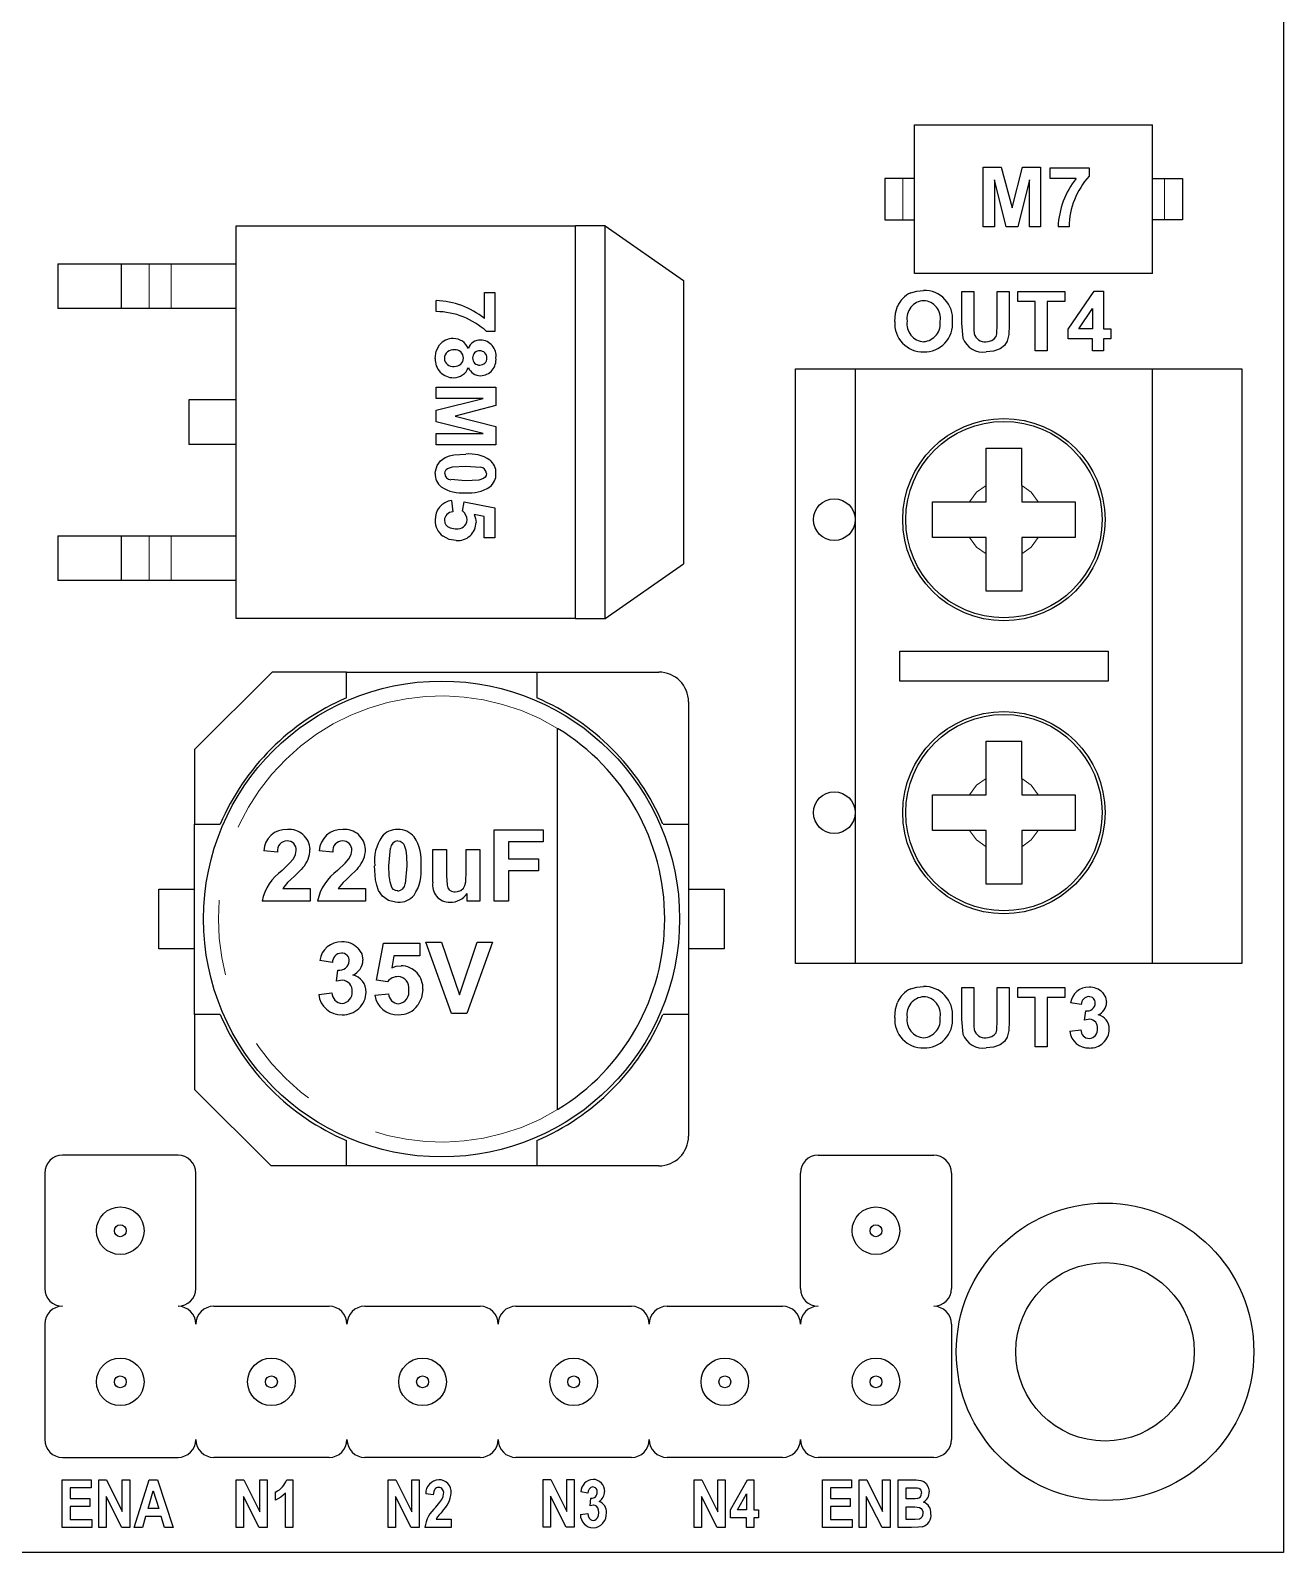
# Model space of a CAD drawing. Header units: millimetres. Extents: x 8.5 to 21.2, y 4.9 to 15.7.
# Drawn here: x 10.657 to 12.763, y 10.17 to 12.729 of the extents above; entities that cross this region are included whole.
import ezdxf

# ---------------------------------------------------------------- set-up
doc = ezdxf.new("R2010")
doc.units = ezdxf.units.MM
doc.linetypes.add('PHANTOM', pattern=[1.27, 0.635, -0.127, 0.127, -0.127, 0.127, -0.127])

msp = doc.modelspace()

# ---------------------------------------------------------------- linework, layer by layer
at = {"color": 7, "linetype": 'Continuous', "lineweight": 25}
for p, q in [((12.7629, 14.5451), (12.7629, 10.1701)), ((12.1429, 12.3201), (12.1429, 12.5701)), ((12.1429, 12.5701), (12.5429, 12.5701)), ((12.5429, 12.3201), (12.5429, 12.5701)), ((12.2583, 12.4988), (12.2885, 12.4988)), ((12.2583, 12.3988), (12.2583, 12.4988)), ((12.2885, 12.4988), (12.3066, 12.4306)), ((12.3066, 12.4306), (12.3243, 12.4988)), ((12.3243, 12.4988), (12.3547, 12.4988)), ((12.3547, 12.4988), (12.3547, 12.3988)), ((12.3706, 12.4975), (12.4362, 12.4975)), ((12.3706, 12.4797), (12.3706, 12.4975)), ((12.4362, 12.4975), (12.4362, 12.4835)), ((12.0929, 12.4801), (12.0929, 12.4101)), ((12.1229, 12.4801), (12.0929, 12.4801)), ((12.1429, 12.4801), (12.1229, 12.4801)), ((12.277, 12.4775), (12.2769, 12.3988)), ((12.2967, 12.3988), (12.277, 12.4775)), ((12.336, 12.4775), (12.3162, 12.3988)), ((12.336, 12.3988), (12.336, 12.4775)), ((12.4142, 12.4797), (12.3706, 12.4797)), ((12.5429, 12.4801), (12.5629, 12.4801)), ((12.5629, 12.4801), (12.5929, 12.4801)), ((12.5929, 12.4801), (12.5929, 12.4101)), ((12.0929, 12.4101), (12.1229, 12.4101)), ((12.1229, 12.4101), (12.1429, 12.4101)), ((12.5629, 12.4101), (12.5429, 12.4101)), ((12.5929, 12.4101), (12.5629, 12.4101)), ((11.0029, 12.4001), (11.5729, 12.4001)), ((11.0029, 11.7401), (11.0029, 12.4001)), ((11.5729, 11.7401), (11.5729, 12.4001)), ((11.6229, 12.4001), (11.5729, 12.4001)), ((11.6229, 11.7401), (11.6229, 12.4001)), ((11.6229, 12.4001), (11.7544, 12.3081)), ((12.2769, 12.3988), (12.2583, 12.3988)), ((12.3162, 12.3988), (12.2967, 12.3988)), ((12.3547, 12.3988), (12.336, 12.3988)), ((12.4025, 12.3988), (12.384, 12.3988)), ((10.7029, 12.3362), (10.7029, 12.2612)), ((10.7029, 12.3362), (10.8095, 12.3362)), ((10.8095, 12.3362), (10.8095, 12.2612)), ((10.8095, 12.3362), (10.8562, 12.3362)), ((10.8562, 12.3362), (10.8936, 12.3362)), ((10.8936, 12.3362), (11.0029, 12.3362)), ((11.7544, 12.3081), (11.7544, 11.8322)), ((12.5429, 12.3201), (12.1429, 12.3201)), ((11.4198, 12.2445), (11.4198, 12.2881)), ((11.4198, 12.2881), (11.4376, 12.2881)), ((11.4376, 12.2881), (11.4376, 12.2226)), ((12.2222, 12.2366), (12.2222, 12.29)), ((12.2222, 12.29), (12.2424, 12.29)), ((12.2424, 12.29), (12.2424, 12.2358)), ((12.2817, 12.2346), (12.2817, 12.29)), ((12.2817, 12.29), (12.3019, 12.29)), ((12.3019, 12.29), (12.3019, 12.2375)), ((12.3161, 12.29), (12.3955, 12.29)), ((12.3161, 12.2731), (12.3161, 12.29)), ((12.3955, 12.29), (12.3955, 12.2731)), ((12.401, 12.2268), (12.4444, 12.2904)), ((12.4444, 12.2904), (12.4604, 12.2904)), ((12.4604, 12.2904), (12.4604, 12.2269)), ((10.8095, 12.2612), (10.7029, 12.2612)), ((10.8562, 12.2612), (10.8095, 12.2612)), ((10.8936, 12.2612), (10.8562, 12.2612)), ((11.0029, 12.2612), (10.8936, 12.2612)), ((11.3389, 12.2562), (11.3389, 12.2747)), ((12.3457, 12.2731), (12.3161, 12.2731)), ((12.3457, 12.19), (12.3457, 12.2731)), ((12.3955, 12.2731), (12.3659, 12.2731)), ((12.3659, 12.2731), (12.3659, 12.19)), ((12.4189, 12.2269), (12.4419, 12.2611)), ((12.4419, 12.2611), (12.4419, 12.2269)), ((12.2242, 12.2113), (12.2222, 12.2366)), ((11.4376, 12.2226), (11.4236, 12.2226)), ((12.401, 12.2101), (12.401, 12.2268)), ((12.4419, 12.2101), (12.401, 12.2101)), ((12.4419, 12.2269), (12.4189, 12.2269)), ((12.4419, 12.19), (12.4419, 12.2101)), ((12.4604, 12.2269), (12.4729, 12.2269)), ((12.4729, 12.2101), (12.4604, 12.2101)), ((12.4604, 12.2101), (12.4604, 12.19)), ((12.4729, 12.2269), (12.4729, 12.2101)), ((12.3659, 12.19), (12.3457, 12.19)), ((12.4604, 12.19), (12.4419, 12.19)), ((11.9429, 11.1601), (11.9429, 12.1601)), ((11.9429, 12.1601), (12.0429, 12.1601)), ((12.0429, 12.1601), (12.0429, 11.1601)), ((12.0429, 12.1601), (12.5429, 12.1601)), ((12.5429, 12.1601), (12.6929, 12.1601)), ((12.5429, 11.1601), (12.5429, 12.1601)), ((12.6929, 12.1601), (12.6929, 11.1601)), ((11.3389, 12.1101), (11.3389, 12.1288)), ((11.3389, 12.1288), (11.4389, 12.1288)), ((11.4389, 12.1288), (11.4389, 12.0985)), ((11.0029, 12.1076), (10.9229, 12.1076)), ((10.9229, 12.1076), (10.9229, 12.0326)), ((11.4176, 12.11), (11.3389, 12.1101)), ((11.3389, 12.0904), (11.4176, 12.11)), ((11.3389, 12.0708), (11.3389, 12.0904)), ((11.4389, 12.0985), (11.3707, 12.0804)), ((11.3707, 12.0804), (11.4389, 12.0627)), ((11.4176, 12.051), (11.3389, 12.0708)), ((11.3389, 12.0324), (11.3389, 12.051)), ((11.3389, 12.051), (11.4176, 12.051)), ((11.4389, 12.0627), (11.4389, 12.0324)), ((11.0029, 12.0326), (10.9229, 12.0326)), ((11.4389, 12.0324), (11.3389, 12.0324)), ((12.2629, 12.0264), (12.3229, 12.0264)), ((12.2629, 11.964), (12.2629, 12.0264)), ((12.3229, 11.964), (12.3229, 12.0264)), ((11.3882, 11.9965), (11.4132, 11.9945)), ((11.3882, 11.9716), (11.3633, 11.9736)), ((12.2629, 11.9364), (12.2629, 11.964)), ((12.3229, 11.964), (12.3229, 11.9364)), ((11.3646, 11.9385), (11.3666, 11.9194)), ((11.3833, 11.9207), (11.3856, 11.9362)), ((11.3856, 11.9362), (11.4376, 11.9264)), ((11.4376, 11.9264), (11.4376, 11.8756)), ((12.1729, 11.9364), (12.2352, 11.9364)), ((12.1729, 11.8764), (12.1729, 11.9364)), ((12.2352, 11.9364), (12.2629, 11.9364)), ((12.3229, 11.9364), (12.3506, 11.9364)), ((12.3506, 11.9364), (12.4129, 11.9364)), ((12.4129, 11.9364), (12.4129, 11.8764)), ((11.4197, 11.9118), (11.4027, 11.9149)), ((11.4197, 11.8756), (11.4197, 11.9118)), ((10.7029, 11.879), (10.7029, 11.804)), ((10.7029, 11.879), (10.8095, 11.879)), ((10.8095, 11.879), (10.8095, 11.804)), ((10.8095, 11.879), (10.8562, 11.879)), ((10.8562, 11.879), (10.8936, 11.879)), ((10.8936, 11.879), (11.0029, 11.879)), ((11.4376, 11.8756), (11.4197, 11.8756)), ((12.2352, 11.8764), (12.1729, 11.8764)), ((12.2629, 11.8764), (12.2352, 11.8764)), ((12.2629, 11.8487), (12.2629, 11.8764)), ((12.3229, 11.8764), (12.3229, 11.8487)), ((12.3506, 11.8764), (12.3229, 11.8764)), ((12.4129, 11.8764), (12.3506, 11.8764)), ((12.2629, 11.7864), (12.2629, 11.8487)), ((12.3229, 11.8487), (12.3229, 11.7864)), ((11.6229, 11.7401), (11.7544, 11.8322)), ((10.8095, 11.804), (10.7029, 11.804)), ((10.8562, 11.804), (10.8095, 11.804)), ((10.8936, 11.804), (10.8562, 11.804)), ((11.0029, 11.804), (10.8936, 11.804)), ((12.3229, 11.7864), (12.2629, 11.7864)), ((11.5729, 11.7401), (11.0029, 11.7401)), ((11.5729, 11.7401), (11.6229, 11.7401)), ((12.1179, 11.6851), (12.4679, 11.6851)), ((12.1179, 11.6351), (12.1179, 11.6851)), ((12.4679, 11.6851), (12.4679, 11.6351)), ((10.9329, 11.5201), (11.0629, 11.6501)), ((11.1879, 11.6501), (11.0629, 11.6501)), ((11.1879, 11.6068), (11.1879, 11.6501)), ((11.1879, 11.6501), (11.5079, 11.6501)), ((11.5079, 11.6501), (11.5079, 11.6068)), ((11.5079, 11.6501), (11.7129, 11.6501)), ((12.4679, 11.6351), (12.1179, 11.6351)), ((11.7629, 11.6001), (11.7629, 11.3947)), ((11.5429, 10.9148), (11.5429, 11.5554)), ((10.9329, 11.5201), (10.9329, 11.3947)), ((12.2629, 11.5339), (12.3229, 11.5339)), ((12.2629, 11.4715), (12.2629, 11.5339)), ((12.3229, 11.4715), (12.3229, 11.5339)), ((12.2629, 11.4439), (12.2629, 11.4715)), ((12.3229, 11.4715), (12.3229, 11.4439)), ((12.1729, 11.4439), (12.2352, 11.4439)), ((12.1729, 11.3839), (12.1729, 11.4439)), ((12.2352, 11.4439), (12.2629, 11.4439)), ((12.3229, 11.4439), (12.3506, 11.4439)), ((12.3506, 11.4439), (12.4129, 11.4439)), ((12.4129, 11.4439), (12.4129, 11.3839)), ((10.9329, 11.3947), (10.9759, 11.3947)), ((10.9329, 11.0747), (10.9329, 11.3947)), ((11.72, 11.3947), (11.7629, 11.3947)), ((11.7629, 11.3947), (11.7629, 11.0747)), ((11.4363, 11.3851), (11.5187, 11.3851)), ((11.4363, 11.2651), (11.4363, 11.3851)), ((11.4605, 11.3648), (11.4605, 11.3364)), ((11.5187, 11.3648), (11.4605, 11.3648)), ((11.5187, 11.3851), (11.5187, 11.3648)), ((12.2352, 11.3839), (12.1729, 11.3839)), ((12.2629, 11.3839), (12.2352, 11.3839)), ((12.2629, 11.3562), (12.2629, 11.3839)), ((12.3229, 11.3839), (12.3229, 11.3562)), ((12.3506, 11.3839), (12.3229, 11.3839)), ((12.4129, 11.3839), (12.3506, 11.3839)), ((11.0719, 11.3477), (11.0489, 11.3499)), ((11.1651, 11.3477), (11.1422, 11.3499)), ((11.2595, 11.3242), (11.2619, 11.3542)), ((11.3331, 11.2971), (11.3331, 11.352)), ((11.3331, 11.352), (11.3562, 11.352)), ((11.3562, 11.352), (11.3562, 11.3121)), ((11.3892, 11.3154), (11.3892, 11.352)), ((11.3892, 11.352), (11.4122, 11.352)), ((11.4122, 11.352), (11.4122, 11.2651)), ((11.4605, 11.3364), (11.5107, 11.3364)), ((11.5107, 11.3364), (11.5107, 11.3161)), ((12.2629, 11.2939), (12.2629, 11.3562)), ((12.3229, 11.3562), (12.3229, 11.2939)), ((11.2893, 11.3242), (11.2869, 11.2943)), ((11.5107, 11.3161), (11.4605, 11.3161)), ((11.4605, 11.3161), (11.4605, 11.2651)), ((10.8729, 11.2851), (10.9329, 11.2851)), ((10.8729, 11.1851), (10.8729, 11.2851)), ((11.0811, 11.2865), (11.1268, 11.2865)), ((11.1268, 11.2865), (11.1268, 11.2651)), ((11.1743, 11.2865), (11.22, 11.2865)), ((11.22, 11.2865), (11.22, 11.2651)), ((11.7629, 11.2851), (11.8229, 11.2851)), ((11.8229, 11.2851), (11.8229, 11.1851)), ((12.3229, 11.2939), (12.2629, 11.2939)), ((11.1268, 11.2651), (11.0462, 11.2651)), ((11.22, 11.2651), (11.1394, 11.2651)), ((11.3908, 11.2651), (11.3908, 11.278)), ((11.4122, 11.2651), (11.3908, 11.2651)), ((11.4605, 11.2651), (11.4363, 11.2651)), ((10.9329, 11.1851), (10.8729, 11.1851)), ((11.2385, 11.1323), (11.2503, 11.1947)), ((11.2503, 11.1947), (11.3112, 11.1947)), ((11.3112, 11.1947), (11.3112, 11.1732)), ((11.3215, 11.1962), (11.3478, 11.1962)), ((11.3644, 11.0762), (11.3215, 11.1962)), ((11.3478, 11.1962), (11.3782, 11.1074)), ((11.3782, 11.1074), (11.4076, 11.1962)), ((11.4333, 11.1962), (11.3904, 11.0762)), ((11.4076, 11.1962), (11.4333, 11.1962)), ((11.8229, 11.1851), (11.7629, 11.1851)), ((11.1644, 11.1617), (11.1432, 11.1653)), ((11.2677, 11.1732), (11.2641, 11.1528)), ((11.3112, 11.1732), (11.2677, 11.1732)), ((12.0429, 11.1601), (11.9429, 11.1601)), ((12.5429, 11.1601), (12.0429, 11.1601)), ((12.6929, 11.1601), (12.5429, 11.1601)), ((11.1711, 11.1304), (11.1736, 11.1491)), ((11.1816, 11.1321), (11.1711, 11.1304)), ((11.2571, 11.1295), (11.2385, 11.1323)), ((11.1414, 11.1081), (11.1636, 11.1109)), ((11.2357, 11.107), (11.2587, 11.1094)), ((12.2222, 11.0666), (12.2222, 11.12)), ((12.2222, 11.12), (12.2424, 11.12)), ((12.2424, 11.12), (12.2424, 11.0658)), ((12.2817, 11.0646), (12.2817, 11.12)), ((12.2817, 11.12), (12.3019, 11.12)), ((12.3019, 11.12), (12.3019, 11.0675)), ((12.3161, 11.1031), (12.3161, 11.12)), ((12.3161, 11.12), (12.3955, 11.12)), ((12.3955, 11.12), (12.3955, 11.1031)), ((12.3457, 11.1031), (12.3161, 11.1031)), ((12.3457, 11.02), (12.3457, 11.1031)), ((12.3955, 11.1031), (12.3659, 11.1031)), ((12.3659, 11.1031), (12.3659, 11.02)), ((12.4228, 11.0912), (12.4051, 11.0942)), ((12.4283, 11.0651), (12.4305, 11.0807)), ((10.9329, 11.0747), (10.9329, 10.9485)), ((10.9759, 11.0747), (10.9329, 11.0747)), ((11.3904, 11.0762), (11.3644, 11.0762)), ((11.7629, 11.0747), (11.72, 11.0747)), ((11.7629, 11.0747), (11.7629, 10.8701)), ((12.2242, 11.0413), (12.2222, 11.0666)), ((12.4371, 11.0665), (12.4283, 11.0651)), ((12.4036, 11.0466), (12.4222, 11.0489)), ((12.3659, 11.02), (12.3457, 11.02)), ((11.0613, 10.8201), (10.9329, 10.9485)), ((11.1879, 10.8201), (11.1879, 10.8627)), ((11.5079, 10.8627), (11.5079, 10.8201)), ((10.9049, 10.8381), (10.7109, 10.8381)), ((11.9809, 10.8381), (12.1749, 10.8381)), ((10.6809, 10.8081), (10.6809, 10.6141)), ((10.9349, 10.6141), (10.9349, 10.8081)), ((11.1879, 10.8201), (11.0613, 10.8201)), ((11.5079, 10.8201), (11.1879, 10.8201)), ((11.7129, 10.8201), (11.5079, 10.8201)), ((11.9509, 10.6141), (11.9509, 10.8081)), ((12.2049, 10.8081), (12.2049, 10.6141)), ((10.9649, 10.5841), (11.1589, 10.5841)), ((11.2189, 10.5841), (11.4129, 10.5841)), ((11.4729, 10.5841), (11.6669, 10.5841)), ((11.7269, 10.5841), (11.9209, 10.5841)), ((10.6809, 10.5541), (10.6809, 10.3601)), ((12.2049, 10.5541), (12.2049, 10.3601)), ((10.7109, 10.3301), (10.9049, 10.3301)), ((11.1589, 10.3301), (10.9649, 10.3301)), ((11.4129, 10.3301), (11.2189, 10.3301)), ((11.6669, 10.3301), (11.4729, 10.3301)), ((11.9209, 10.3301), (11.7269, 10.3301)), ((12.1749, 10.3301), (11.9809, 10.3301)), ((10.7104, 10.2123), (10.7104, 10.2923)), ((10.7104, 10.2923), (10.7591, 10.2923)), ((10.7591, 10.2923), (10.7591, 10.2788)), ((10.7716, 10.2123), (10.7716, 10.2923)), ((10.7716, 10.2923), (10.7845, 10.2923)), ((10.7845, 10.2923), (10.8113, 10.2389)), ((10.8113, 10.2389), (10.8113, 10.2923)), ((10.8113, 10.2923), (10.8237, 10.2923)), ((10.8237, 10.2923), (10.8237, 10.2123)), ((10.831, 10.2123), (10.8564, 10.2923)), ((10.8564, 10.2923), (10.8706, 10.2923)), ((10.8706, 10.2923), (10.8968, 10.2123)), ((11.0024, 10.2122), (11.0024, 10.2922)), ((11.0024, 10.2922), (11.0154, 10.2922)), ((11.0154, 10.2922), (11.0422, 10.2388)), ((11.0422, 10.2388), (11.0422, 10.2922)), ((11.0422, 10.2922), (11.0545, 10.2922)), ((11.0545, 10.2922), (11.0545, 10.2122)), ((11.0877, 10.2924), (11.0978, 10.2924)), ((11.0978, 10.2924), (11.0978, 10.2122)), ((11.2582, 10.2122), (11.2582, 10.2922)), ((11.2582, 10.2922), (11.2711, 10.2922)), ((11.2711, 10.2922), (11.2979, 10.2388)), ((11.2979, 10.2388), (11.2979, 10.2922)), ((11.2979, 10.2922), (11.3103, 10.2922)), ((11.3103, 10.2922), (11.3103, 10.2122)), ((11.5184, 10.2129), (11.5184, 10.2929)), ((11.5184, 10.2929), (11.5314, 10.2929)), ((11.5314, 10.2929), (11.5582, 10.2394)), ((11.5582, 10.2394), (11.5582, 10.2929)), ((11.5582, 10.2929), (11.5705, 10.2929)), ((11.5705, 10.2929), (11.5705, 10.2129)), ((11.7724, 10.2122), (11.7724, 10.2922)), ((11.7724, 10.2922), (11.7854, 10.2922)), ((11.7854, 10.2922), (11.8122, 10.2388)), ((11.8122, 10.2388), (11.8122, 10.2922)), ((11.8122, 10.2922), (11.8245, 10.2922)), ((11.8245, 10.2922), (11.8245, 10.2122)), ((11.8335, 10.2417), (11.8619, 10.2924)), ((11.8619, 10.2924), (11.8725, 10.2924)), ((11.8725, 10.2924), (11.8725, 10.2418)), ((11.9882, 10.2123), (11.9882, 10.2923)), ((11.9882, 10.2923), (12.0369, 10.2923)), ((12.0369, 10.2923), (12.0369, 10.2788)), ((12.0494, 10.2123), (12.0494, 10.2923)), ((12.0494, 10.2923), (12.0623, 10.2923)), ((12.0623, 10.2923), (12.0891, 10.2389)), ((12.0891, 10.2389), (12.0891, 10.2923)), ((12.0891, 10.2923), (12.1015, 10.2923)), ((12.1015, 10.2923), (12.1015, 10.2123)), ((12.1154, 10.2123), (12.1154, 10.2923)), ((12.1154, 10.2923), (12.1417, 10.2923)), ((10.7591, 10.2788), (10.7237, 10.2788)), ((10.7237, 10.2788), (10.7237, 10.261)), ((10.7237, 10.261), (10.7566, 10.261)), ((10.7566, 10.261), (10.7566, 10.2476)), ((10.8103, 10.2123), (10.784, 10.2645)), ((10.784, 10.2645), (10.784, 10.2123)), ((10.8545, 10.244), (10.8634, 10.2737)), ((10.8634, 10.2737), (10.8724, 10.244)), ((11.0412, 10.2122), (11.0148, 10.2644)), ((11.0148, 10.2644), (11.0148, 10.2122)), ((11.069, 10.2584), (11.069, 10.2723)), ((11.0853, 10.2122), (11.0853, 10.27)), ((11.2969, 10.2122), (11.2705, 10.2644)), ((11.2705, 10.2644), (11.2705, 10.2122)), ((11.3338, 10.2673), (11.3214, 10.2688)), ((11.5572, 10.2129), (11.5308, 10.2651)), ((11.5308, 10.2651), (11.5308, 10.2129)), ((11.5937, 10.2698), (11.5821, 10.2722)), ((11.5974, 10.2489), (11.5988, 10.2614)), ((11.8112, 10.2122), (11.7848, 10.2644)), ((11.7848, 10.2644), (11.7848, 10.2122)), ((11.8453, 10.2418), (11.8604, 10.2691)), ((11.8604, 10.2691), (11.8604, 10.2418)), ((12.0369, 10.2788), (12.0014, 10.2788)), ((12.0014, 10.2788), (12.0014, 10.261)), ((12.0014, 10.261), (12.0344, 10.261)), ((12.0344, 10.261), (12.0344, 10.2476)), ((12.0881, 10.2123), (12.0617, 10.2645)), ((12.0617, 10.2645), (12.0617, 10.2123)), ((12.1286, 10.279), (12.1363, 10.279)), ((12.1286, 10.2605), (12.1286, 10.279)), ((12.1374, 10.2605), (12.1286, 10.2605)), ((10.7566, 10.2476), (10.7237, 10.2476)), ((10.7237, 10.2476), (10.7237, 10.2259)), ((10.8724, 10.244), (10.8545, 10.244)), ((11.5812, 10.234), (11.5934, 10.2358)), ((11.6031, 10.25), (11.5974, 10.2489)), ((11.8335, 10.2283), (11.8335, 10.2417)), ((11.8604, 10.2418), (11.8453, 10.2418)), ((11.8725, 10.2418), (11.8806, 10.2418)), ((11.8806, 10.2418), (11.8806, 10.2283)), ((12.0344, 10.2476), (12.0014, 10.2476)), ((12.0014, 10.2476), (12.0014, 10.2259)), ((12.1286, 10.2472), (12.1394, 10.2472)), ((12.1286, 10.2259), (12.1286, 10.2472)), ((10.7603, 10.2123), (10.7104, 10.2123)), ((10.7237, 10.2259), (10.7603, 10.2259)), ((10.7603, 10.2259), (10.7603, 10.2123)), ((10.784, 10.2123), (10.7716, 10.2123)), ((10.8237, 10.2123), (10.8103, 10.2123)), ((10.8451, 10.2123), (10.831, 10.2123)), ((10.8505, 10.2305), (10.8451, 10.2123)), ((10.8767, 10.2305), (10.8505, 10.2305)), ((10.8824, 10.2123), (10.8767, 10.2305)), ((10.8968, 10.2123), (10.8824, 10.2123)), ((11.0148, 10.2122), (11.0024, 10.2122)), ((11.0545, 10.2122), (11.0412, 10.2122)), ((11.0978, 10.2122), (11.0853, 10.2122)), ((11.2705, 10.2122), (11.2582, 10.2122)), ((11.3103, 10.2122), (11.2969, 10.2122)), ((11.3639, 10.2122), (11.3199, 10.2122)), ((11.3389, 10.2264), (11.3639, 10.2264)), ((11.3639, 10.2264), (11.3639, 10.2122)), ((11.5308, 10.2129), (11.5184, 10.2129)), ((11.5705, 10.2129), (11.5572, 10.2129)), ((11.7848, 10.2122), (11.7724, 10.2122)), ((11.8245, 10.2122), (11.8112, 10.2122)), ((11.8604, 10.2283), (11.8335, 10.2283)), ((11.8604, 10.2122), (11.8604, 10.2283)), ((11.8725, 10.2122), (11.8604, 10.2122)), ((11.8806, 10.2283), (11.8725, 10.2283)), ((11.8725, 10.2283), (11.8725, 10.2122)), ((12.0381, 10.2123), (11.9882, 10.2123)), ((12.0014, 10.2259), (12.0381, 10.2259)), ((12.0381, 10.2259), (12.0381, 10.2123)), ((12.0617, 10.2123), (12.0494, 10.2123)), ((12.1015, 10.2123), (12.0881, 10.2123)), ((12.1377, 10.2123), (12.1154, 10.2123)), ((12.1409, 10.2259), (12.1286, 10.2259)), ((12.7629, 10.1701), (8.4629, 10.1701))]:
    msp.add_line(p, q, dxfattribs=at)
at = {"color": 8, "linetype": 'PHANTOM', "lineweight": 18}
for p, q in [((12.1229, 12.4101), (12.1229, 12.4801)), ((12.5629, 12.4101), (12.5629, 12.4801)), ((10.8562, 12.3362), (10.8562, 12.2612)), ((10.8936, 12.3362), (10.8936, 12.2612)), ((10.8562, 11.879), (10.8562, 11.804)), ((10.8936, 11.879), (10.8936, 11.804))]:
    msp.add_line(p, q, dxfattribs=at)
at = {"color": 7, "linetype": 'Continuous', "lineweight": 25, "flags": 128}
for points in [[(12.1363, 12.2877), (12.1464, 12.2907), (12.1579, 12.2917)], [(12.1095, 12.2394), (12.1107, 12.2534), (12.1141, 12.265)], [(12.2424, 12.2358), (12.2426, 12.2252), (12.2431, 12.2191)], [(12.2626, 12.2055), (12.2666, 12.2057), (12.2728, 12.2073), (12.2768, 12.2101), (12.2797, 12.214), (12.281, 12.2186), (12.2817, 12.2346)], [(12.3019, 12.2375), (12.3019, 12.2335), (12.3011, 12.2175), (12.2984, 12.2063), (12.2937, 12.1989), (12.2868, 12.1934), (12.2756, 12.1894), (12.2633, 12.1883)], [(11.3371, 12.1773), (11.3389, 12.1898), (11.3443, 12.2)], [(11.3372, 11.984), (11.3374, 11.988), (11.3402, 11.9975), (11.3459, 12.0054), (11.3537, 12.0109), (11.361, 12.0135), (11.3685, 12.0151), (11.3884, 12.0165)], [(11.3531, 11.984), (11.3537, 11.9875), (11.3555, 11.9904), (11.358, 11.9923), (11.3663, 11.9952), (11.3882, 11.9965)], [(11.4233, 11.984), (11.4228, 11.9807), (11.421, 11.9777), (11.4185, 11.9758), (11.4104, 11.9729), (11.3882, 11.9716)], [(11.3525, 11.9053), (11.3531, 11.9013), (11.355, 11.8977), (11.3579, 11.8947), (11.3624, 11.8924), (11.3705, 11.891), (11.3722, 11.891)], [(11.4027, 11.9149), (11.4051, 11.9084), (11.4059, 11.9018)], [(11.3725, 11.8712), (11.3608, 11.873), (11.3505, 11.8784)], [(11.2744, 11.3664), (11.2784, 11.3657), (11.2819, 11.3637), (11.2843, 11.3607), (11.2877, 11.351), (11.2889, 11.3407), (11.2893, 11.3242)], [(11.08, 11.3167), (11.0925, 11.3289), (11.099, 11.3364)], [(11.099, 11.3364), (11.1025, 11.3435), (11.1037, 11.3505)], [(11.1732, 11.3167), (11.1857, 11.3289), (11.1922, 11.3364)], [(11.1922, 11.3364), (11.1957, 11.3435), (11.1969, 11.3505)], [(11.1147, 11.3214), (11.1121, 11.3184), (11.1007, 11.3071), (11.0948, 11.3017), (11.089, 11.2962), (11.0811, 11.2865)], [(11.2079, 11.3214), (11.2053, 11.3184), (11.1939, 11.3071), (11.188, 11.3017), (11.1822, 11.2962), (11.1743, 11.2865)], [(11.2744, 11.263), (11.2704, 11.2632), (11.2586, 11.2664), (11.2487, 11.2736), (11.2421, 11.283), (11.239, 11.2918), (11.237, 11.301), (11.2354, 11.3245)], [(11.2744, 11.2822), (11.2704, 11.2828), (11.2669, 11.2849), (11.2645, 11.2879), (11.2612, 11.2974), (11.2599, 11.3077), (11.2595, 11.3242)], [(11.3562, 11.3121), (11.3562, 11.3081), (11.357, 11.2921), (11.3582, 11.2877), (11.3609, 11.2841), (11.3643, 11.2818), (11.3682, 11.2808), (11.3705, 11.2807)], [(11.3705, 11.2807), (11.3745, 11.2811), (11.38, 11.2832), (11.3845, 11.287), (11.3872, 11.2913), (11.3885, 11.2975), (11.3892, 11.3154)], [(11.2074, 11.1859), (11.2137, 11.1765), (11.2158, 11.1659)], [(11.2641, 11.1528), (11.2718, 11.1557), (11.2798, 11.1566)], [(11.3165, 11.1166), (11.3143, 11.1025), (11.3079, 11.0901)], [(12.1363, 11.1177), (12.1464, 11.1207), (12.1579, 11.1217)], [(12.4586, 11.1114), (12.4639, 11.1035), (12.4656, 11.0947)], [(12.1095, 11.0694), (12.1107, 11.0834), (12.1141, 11.095)], [(12.2424, 11.0658), (12.2426, 11.0552), (12.2431, 11.0491)], [(12.2626, 11.0355), (12.2666, 11.0357), (12.2728, 11.0373), (12.2768, 11.0401), (12.2797, 11.044), (12.281, 11.0486), (12.2817, 11.0646)], [(12.3019, 11.0675), (12.3019, 11.0635), (12.3011, 11.0475), (12.2984, 11.0363), (12.2937, 11.0289), (12.2868, 11.0234), (12.2756, 11.0194), (12.2633, 11.0183)], [(12.1417, 10.2923), (12.1457, 10.2922), (12.1534, 10.2914), (12.1583, 10.2896), (12.1622, 10.2862), (12.1658, 10.2802), (12.1672, 10.2733), (12.1672, 10.2722)], [(11.0853, 10.27), (11.0777, 10.2631), (11.069, 10.2584)], [(11.3428, 10.2797), (11.3408, 10.2795), (11.3391, 10.2789), (11.3376, 10.278), (11.3364, 10.2766), (11.3346, 10.2727), (11.3338, 10.2673)], [(11.3485, 10.2594), (11.3506, 10.2643), (11.3513, 10.2691)], [(12.1363, 10.279), (12.1403, 10.279), (12.1473, 10.2787), (12.1498, 10.2782), (12.1515, 10.2771), (12.1532, 10.275), (12.154, 10.2725), (12.1543, 10.2699)], [(12.1471, 10.2608), (12.1437, 10.2606), (12.1374, 10.2605)], [(11.3383, 10.2466), (11.345, 10.2546), (11.3485, 10.2594)], [(11.5934, 10.2358), (11.5941, 10.2319), (11.5958, 10.2282), (11.598, 10.2259), (11.6002, 10.2246), (11.6027, 10.2242)], [(11.6027, 10.2242), (11.6053, 10.2247), (11.6076, 10.226), (11.6098, 10.2286), (11.6114, 10.2326), (11.612, 10.2376)], [(11.612, 10.2376), (11.6116, 10.2416), (11.6103, 10.2454), (11.6082, 10.248), (11.6061, 10.2494), (11.6036, 10.25), (11.6031, 10.25)], [(12.1394, 10.2472), (12.1434, 10.2471), (12.1513, 10.2459), (12.1538, 10.2442), (12.1556, 10.2418), (12.1565, 10.2389), (12.1567, 10.2363)], [(12.1567, 10.2363), (12.1562, 10.2323), (12.1548, 10.2295), (12.1529, 10.2275), (12.1508, 10.2265), (12.1437, 10.2259), (12.1409, 10.2259)], [(12.1562, 10.2133), (12.1496, 10.2126), (12.1377, 10.2123)]]:
    msp.add_lwpolyline(points, dxfattribs=at)
at = {"color": 8, "linetype": 'PHANTOM', "lineweight": 18, "flags": 128}
for points in [[(12.2629, 11.964), (12.2469, 11.9524), (12.2352, 11.9364)], [(12.3506, 11.9364), (12.3389, 11.9524), (12.3229, 11.964)], [(12.2352, 11.8764), (12.2469, 11.8604), (12.2629, 11.8487)], [(12.3229, 11.8487), (12.3389, 11.8604), (12.3506, 11.8764)], [(12.2629, 11.4715), (12.2469, 11.4599), (12.2352, 11.4439)], [(12.3506, 11.4439), (12.3389, 11.4599), (12.3229, 11.4715)], [(12.2352, 11.3839), (12.2469, 11.3679), (12.2629, 11.3562)], [(12.3229, 11.3562), (12.3389, 11.3679), (12.3506, 11.3839)]]:
    msp.add_lwpolyline(points, dxfattribs=at)
at = {"color": 7, "linetype": 'Continuous', "lineweight": 25}
for centre, radius in [((12.2929, 11.9064), 0.17), ((12.2929, 11.9064), 0.165), ((12.0079, 11.9064), 0.035), ((11.3479, 11.2351), 0.4), ((12.2929, 11.4139), 0.17), ((12.2929, 11.4139), 0.165), ((12.0079, 11.4139), 0.035), ((10.8079, 10.7111), 0.04), ((12.0779, 10.7111), 0.04), ((12.4629, 10.5076), 0.25), ((10.8079, 10.7111), 0.01), ((12.0779, 10.7111), 0.01), ((12.4629, 10.5076), 0.15), ((10.8079, 10.4571), 0.04), ((11.0619, 10.4571), 0.04), ((11.3159, 10.4571), 0.04), ((11.5699, 10.4571), 0.04), ((11.8239, 10.4571), 0.04), ((12.0779, 10.4571), 0.04), ((10.8079, 10.4571), 0.01), ((11.0619, 10.4571), 0.01), ((11.3159, 10.4571), 0.01), ((11.5699, 10.4571), 0.01), ((11.8239, 10.4571), 0.01), ((12.0779, 10.4571), 0.01)]:
    msp.add_circle(centre, radius, dxfattribs=at)
for centre, radius, start, end in [((12.5232, 12.3929), 0.1393, 141.4836, 177.582), ((12.5306, 12.397), 0.1281, 137.5156, 179.2196), ((12.1551, 12.247), 0.0448, 114.7779, 156.3874), ((12.1592, 12.2441), 0.0475, 354.7879, 91.5617), ((11.333, 12.1356), 0.1393, 51.4836, 87.582), ((11.3371, 12.1281), 0.1281, 47.5156, 89.2196), ((12.1601, 12.2444), 0.0301, 93.6735, 188.3591), ((12.1568, 12.2451), 0.0294, 350.5384, 87.3405), ((12.157, 12.2359), 0.0476, 175.8052, 271.3918), ((12.1599, 12.2354), 0.03, 171.1321, 266.5875), ((12.1557, 12.2358), 0.0303, 274.5717, 8.5391), ((12.1596, 12.2354), 0.0471, 268.2204, 5.3622), ((11.3664, 12.1827), 0.0281, 87.869, 141.8962), ((11.3681, 12.184), 0.0267, 22.0616, 91.276), ((11.4133, 12.1865), 0.0218, 89.4209, 159.5063), ((11.4125, 12.1813), 0.027, 353.4566, 87.7938), ((12.258, 12.2241), 0.0362, 200.6898, 278.34), ((12.2607, 12.2235), 0.0181, 194.1813, 276.1959), ((11.3677, 12.1767), 0.0152, 84.1131, 176.3129), ((11.3706, 12.1779), 0.0141, 0.3099, 95.3407), ((11.4113, 12.1788), 0.0113, 85.8978, 183.0109), ((11.4126, 12.1787), 0.0114, 356.5145, 92.3942), ((11.3678, 12.1757), 0.0307, 177.0289, 270.9079), ((11.3671, 12.1784), 0.0146, 182.8888, 278.0191), ((11.3685, 12.1709), 0.0259, 269.5392, 339.8696), ((11.3705, 12.1782), 0.0142, 264.6741, 359.1138), ((11.4133, 12.1702), 0.022, 201.9664, 270.556), ((11.4114, 12.1776), 0.0114, 176.8518, 273.8688), ((11.4128, 12.1775), 0.0113, 267.1865, 2.8135), ((11.4123, 12.1753), 0.0271, 272.5349, 6.2147), ((11.3951, 11.9553), 0.0615, 56.5354, 96.2537), ((11.4118, 11.9853), 0.0275, 357.3889, 51.1789), ((11.3646, 11.9828), 0.0275, 177.3889, 231.1789), ((11.3642, 11.9846), 0.0111, 183.1887, 265.1137), ((11.4123, 11.9834), 0.0111, 3.1887, 85.1137), ((11.4118, 11.9828), 0.0275, 308.4726, 2.4658), ((11.3814, 12.013), 0.0618, 236.595, 276.292), ((11.3951, 12.0127), 0.0615, 263.5889, 303.3701), ((11.3686, 11.9074), 0.0314, 97.2959, 183.3799), ((11.3693, 11.9044), 0.0321, 177.9514, 234.144), ((11.3672, 11.9047), 0.0147, 92.4445, 177.866), ((11.3747, 11.9068), 0.016, 261.1571, 356.8521), ((11.3746, 11.9024), 0.0313, 266.1296, 358.8202), ((11.3715, 11.9056), 0.0192, 0.8381, 51.8185), ((11.7129, 11.6001), 0.05, 0, 90), ((11.3479, 11.2347), 0.405, 113.2698, 156.7302), ((11.3479, 11.2347), 0.405, 23.2698, 66.7302), ((11.3479, 11.2351), 0.375, 301.3323, 58.6677), ((11.0867, 11.3477), 0.0379, 86.9754, 176.6342), ((11.0883, 11.3499), 0.0165, 90.298, 187.7669), ((11.0889, 11.3515), 0.0149, 356.0175, 92.6501), ((11.0919, 11.3507), 0.0349, 2.298, 95.1743), ((11.1799, 11.3477), 0.0379, 86.9754, 176.6342), ((11.1815, 11.3499), 0.0165, 90.298, 187.7669), ((11.1821, 11.3515), 0.0149, 356.0175, 92.6501), ((11.1851, 11.3507), 0.0349, 2.298, 95.1743), ((11.3088, 11.3326), 0.0738, 146.5354, 186.2537), ((11.2729, 11.3526), 0.0329, 87.3889, 141.1789), ((11.2753, 11.353), 0.0135, 93.679, 174.6235), ((11.2758, 11.3525), 0.033, 38.4726, 92.4658), ((11.24, 11.3325), 0.0738, 353.5889, 33.3701), ((11.0798, 11.3528), 0.0469, 317.9607, 359.1438), ((11.1731, 11.3528), 0.0469, 317.9607, 359.1438), ((11.1291, 11.2478), 0.0847, 125.4902, 168.2129), ((11.2223, 11.2478), 0.0847, 125.4902, 168.2129), ((11.2397, 11.3161), 0.0741, 326.595, 6.292), ((11.2735, 11.2956), 0.0135, 273.679, 354.6235), ((11.3614, 11.2919), 0.0288, 169.6808, 271.1647), ((11.2759, 11.296), 0.0329, 267.3889, 321.1789), ((11.3623, 11.298), 0.0348, 269.6081, 325.1115), ((11.1792, 11.1603), 0.0364, 88.4405, 172.0829), ((11.1819, 11.1614), 0.0353, 43.8721, 92.7914), ((11.1802, 11.162), 0.0158, 92.2145, 180.8092), ((11.1764, 11.1652), 0.0163, 260.161, 357.7578), ((11.1802, 11.1652), 0.0125, 356.9053, 93.0947), ((11.1872, 11.167), 0.0286, 293.2172, 357.7834), ((11.2789, 11.119), 0.0376, 356.2665, 88.6833), ((11.1806, 11.1151), 0.017, 353.6421, 86.7308), ((11.193, 11.1132), 0.0281, 358.0483, 78.6867), ((11.2752, 11.1153), 0.023, 90.8381, 141.8185), ((11.2737, 11.1191), 0.0193, 351.4226, 86.5866), ((11.1794, 11.1124), 0.0383, 186.4474, 272.1096), ((11.1815, 11.1111), 0.0178, 180.7768, 267.4045), ((11.1794, 11.1114), 0.0182, 273.9589, 5.7099), ((11.1824, 11.1129), 0.0387, 267.7117, 359.0763), ((11.2731, 11.1119), 0.0377, 187.3621, 273.3137), ((11.2763, 11.1102), 0.0176, 182.6055, 267.7051), ((11.2728, 11.1127), 0.0203, 277.7985, 10.0412), ((12.1551, 11.077), 0.0448, 114.7779, 156.3874), ((12.1601, 11.0744), 0.0301, 93.6735, 188.3591), ((12.1592, 11.0741), 0.0475, 354.7879, 91.5617), ((12.1568, 11.0751), 0.0294, 350.5384, 87.3405), ((12.4351, 11.0901), 0.0303, 88.3621, 172.1614), ((12.4362, 11.0912), 0.0134, 93.307, 179.7167), ((12.436, 11.0942), 0.0104, 356.8806, 93.1194), ((12.4374, 11.091), 0.0294, 43.8721, 92.7914), ((11.2767, 11.1127), 0.0385, 267.9514, 324.144), ((12.4329, 11.0941), 0.0136, 259.8798, 358.0391), ((12.4418, 11.0957), 0.0238, 293.2172, 357.7834), ((11.3479, 11.2347), 0.405, 203.2698, 246.7302), ((11.3479, 11.2347), 0.405, 293.2698, 336.7302), ((12.157, 11.0659), 0.0476, 175.8052, 271.3918), ((12.1599, 11.0654), 0.03, 171.1321, 266.5875), ((12.1557, 11.0658), 0.0303, 274.5717, 8.5391), ((12.1596, 11.0654), 0.0471, 268.2204, 5.3622), ((12.4364, 11.0525), 0.0141, 353.2761, 87.0968), ((12.4466, 11.0508), 0.0235, 358.1352, 78.5997), ((12.258, 11.0541), 0.0362, 200.6898, 278.34), ((12.2607, 11.0535), 0.0181, 194.1813, 276.1959), ((12.4351, 11.0499), 0.0316, 186.0277, 272.5293), ((12.437, 11.049), 0.0148, 180.5698, 267.6114), ((12.4357, 11.049), 0.0148, 272.6885, 6.9803), ((12.4378, 11.0505), 0.0323, 267.7174, 359.0706), ((11.7129, 10.8701), 0.05, 270, 0), ((10.7109, 10.8081), 0.03, 90, 180), ((10.9049, 10.8081), 0.03, 0, 90), ((11.9809, 10.8081), 0.03, 90, 180), ((12.1749, 10.8081), 0.03, 0, 90), ((10.7109, 10.6141), 0.03, 180, 270), ((10.9049, 10.6141), 0.03, 270, 0), ((11.9809, 10.6141), 0.03, 180, 270), ((12.1749, 10.6141), 0.03, 270, 0), ((10.7109, 10.5541), 0.03, 90, 180), ((10.9049, 10.5541), 0.03, 0, 90), ((10.9649, 10.5541), 0.03, 90, 180), ((11.1589, 10.5541), 0.03, 0, 90), ((11.2189, 10.5541), 0.03, 90, 180), ((11.4129, 10.5541), 0.03, 0, 90), ((11.4729, 10.5541), 0.03, 90, 180), ((11.6669, 10.5541), 0.03, 0, 90), ((11.7269, 10.5541), 0.03, 90, 180), ((11.9209, 10.5541), 0.03, 0, 90), ((11.9809, 10.5541), 0.03, 90, 180), ((12.1749, 10.5541), 0.03, 0, 90), ((10.7109, 10.3601), 0.03, 180, 270), ((10.9049, 10.3601), 0.03, 270, 0), ((10.9649, 10.3601), 0.03, 180, 270), ((11.1589, 10.3601), 0.03, 270, 0), ((11.2189, 10.3601), 0.03, 180, 270), ((11.4129, 10.3601), 0.03, 270, 0), ((11.4729, 10.3601), 0.03, 180, 270), ((11.6669, 10.3601), 0.03, 270, 0), ((11.7269, 10.3601), 0.03, 180, 270), ((11.9209, 10.3601), 0.03, 270, 0), ((11.9809, 10.3601), 0.03, 180, 270), ((12.1749, 10.3601), 0.03, 270, 0), ((11.0557, 10.3034), 0.0338, 293.2666, 341.1528), ((11.3438, 10.27), 0.0224, 91.6354, 183.0841), ((11.3433, 10.2718), 0.0207, 356.1018, 90.3965), ((11.6034, 10.2718), 0.0213, 92.66, 178.9002), ((11.6022, 10.2733), 0.0198, 357.9294, 89.2153), ((11.3424, 10.2707), 0.00901, 349.7555, 87.5641), ((11.3169, 10.274), 0.0471, 313.2055, 355.5427), ((11.6035, 10.2708), 0.00981, 98.589, 185.9846), ((11.5997, 10.2715), 0.0101, 264.8642, 312.5593), ((11.6018, 10.2729), 0.0076, 350.5065, 88.4667), ((11.5993, 10.271), 0.00999, 315.7758, 4.0337), ((11.6024, 10.2726), 0.0195, 300.9868, 0.0754), ((12.1459, 10.2691), 0.00843, 278.2941, 5.6328), ((12.1479, 10.2713), 0.0193, 301.3704, 2.5703), ((11.3732, 10.2058), 0.0537, 130.5637, 173.1944), ((11.3999, 10.1901), 0.0709, 135.6204, 149.1904), ((11.6013, 10.2351), 0.0236, 273.614, 4.2143), ((11.6064, 10.2383), 0.0186, 355.4815, 70.7641), ((12.1492, 10.2334), 0.0213, 289.3018, 5.6518), ((12.1508, 10.2366), 0.0196, 356.851, 68.5447), ((11.6035, 10.2338), 0.0223, 179.4222, 268.1469)]:
    msp.add_arc(centre, radius, start, end, dxfattribs=at)
at = {"color": 8, "linetype": 'PHANTOM', "lineweight": 18}
msp.add_arc((11.3479, 11.2351), 0.375, 58.6677, 301.3323, dxfattribs=at)

doc.saveas('drawing.dxf')
